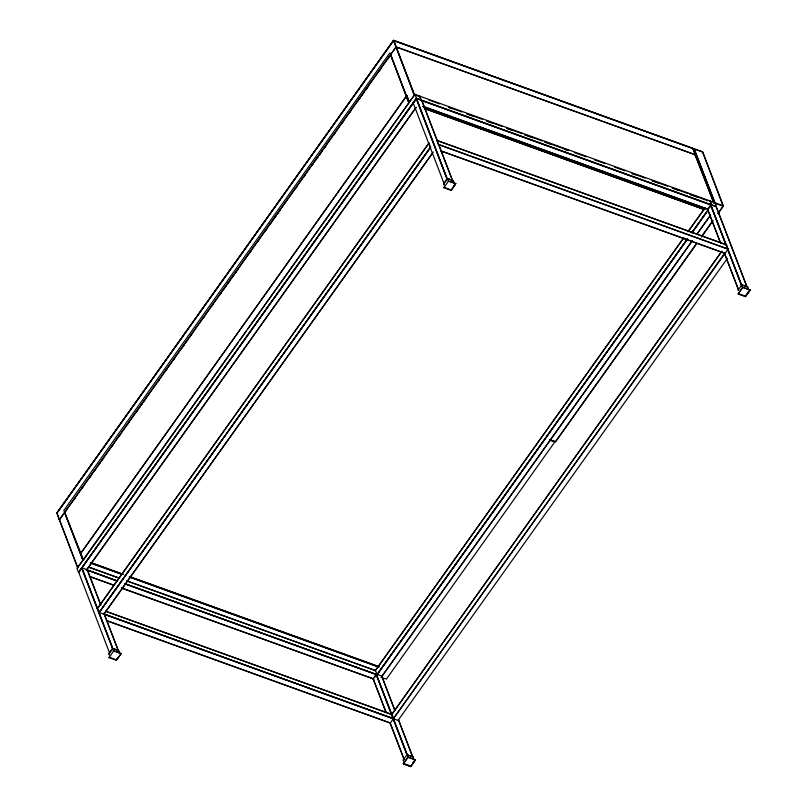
<?xml version="1.0" encoding="UTF-8"?>
<svg xmlns="http://www.w3.org/2000/svg" width="807" height="807" viewBox="0 0 807 807"><rect width="100%" height="100%" fill="white"/><g stroke="black" fill="none" stroke-linecap="round" stroke-linejoin="round"><path stroke-width="1.21" d="M554.843 441.893L386.442 679.07L382.508 677.88M77.734 567.906L59.193 519.315L59.627 519.688M117.398 581.191L86.652 569.692M408.715 102.59L390.558 54.533M436.789 140.277L438.312 144.584L728.045 249.181L726.582 244.864L436.698 140.378L726.582 244.864M124.51 583.754L377.051 674.773L375.517 670.587L126.538 580.737M105.646 611.313L391.98 714.518L393.544 718.583L390.255 723.052M57.035 512.949L393.735 40.4L692.789 148.306L695.604 155.237M723.223 206.39L702.504 151.797L693.637 148.952M103.79 613.875L393.443 718.835M109.016 657.604L116.47 660.318L121.171 653.62L113.646 650.856L109.076 657.735M109.268 657.14L114.957 659.38M118.77 650.735L112.718 648.394L108.834 653.993M443.729 187.506L451.143 190.462M453.534 180.849L447.391 178.539L443.598 184.107M403.318 763.866L408.029 757.248L415.504 759.871L410.803 766.579L403.288 763.815M747.867 287.11L741.724 284.8L742.682 287.443L750.238 289.935L745.325 296.583M444.032 187.254L449.721 189.494M413.103 756.996L406.96 754.686L408.08 757.077M695.311 155.237L695.261 154.641M77.835 567.886L56.863 512.909L59.496 519.829M80.589 553.461L83.121 560.391M80.448 553.814L406.789 95.589M100.845 605.068L87.307 569.772L81.85 567.795L78.723 572.425M408.816 102.721L390.618 54.765M746.868 286.495L716.102 206.521L416.462 98.353L413.184 102.953M373.157 678.717L376.284 674.097L381.741 676.064L394.835 710.19M692.678 148.317L695.463 154.883L396.197 46.907L414.526 94.792M707.618 209.245L710.896 204.645M723.375 205.735L718.109 213.583M396.197 47.27L393.836 40.38M714.891 203.414L715.052 202.678M59.385 519.849L396.126 46.988L695.422 154.742M83.414 560.068L82.839 560.038L63.854 510.428L389.892 52.798L406.496 96.073L80.468 553.703M409.361 102.277L406.849 95.498L409.21 102.146M714.629 203.283L723.143 206.078M56.783 512.959L393.352 40.542L691.367 148.034M393.433 40.501L56.752 513.403M65.468 511.487L66.931 509.439M73.498 500.219L74.96 498.171M81.527 488.941L82.99 486.893M89.557 477.673L91.02 475.626M93.935 471.52L96.134 468.453M97.586 466.396L100.512 462.3M101.975 460.252L104.164 457.176M111.457 446.927L112.919 444.879M119.497 435.659L120.949 433.611M127.526 424.381L128.979 422.333M135.556 413.113L138.471 409.018M139.934 406.96L142.123 403.893M143.585 401.846L146.501 397.74M157.456 382.367L158.918 380.319M165.485 371.099L166.948 369.051M173.515 359.821L174.978 357.773M181.545 348.553L184.47 344.458M185.933 342.4L188.122 339.333M189.574 337.286L192.5 333.18M203.455 317.807L204.907 315.759M211.484 306.539L212.937 304.491M219.514 295.261L220.977 293.213M223.892 289.118L226.081 286.041M227.544 283.993L230.459 279.898M231.922 277.84L234.111 274.773M235.573 272.726L238.499 268.62M249.444 253.247L250.906 251.199M257.473 241.979L258.936 239.931M265.503 230.701L266.966 228.653M269.891 224.558L272.08 221.481M273.543 219.433L276.458 215.338M277.921 213.29L280.11 210.213M295.443 188.687L296.905 186.639M303.472 177.419L304.935 175.371M311.502 166.141L312.965 164.093M315.88 159.998L318.069 156.921M319.532 154.873L322.457 150.778M323.91 148.73L326.109 145.653M333.402 135.405L334.865 133.357M341.432 124.127L342.894 122.079M349.471 112.859L350.924 110.811M357.501 101.591L360.416 97.486M361.879 95.438L364.068 92.361M365.531 90.313L368.446 86.218M379.401 70.845L380.864 68.797M387.431 59.567L388.893 57.519M693.98 148.942L716.505 206.784L416.543 98.515L78.481 572.365L76.988 568.41L414.929 94.298L419.791 96.114L421.183 100.401L711.582 205.24L710.019 200.852L711.754 205.089M82.435 561.107L77.623 567.533M238.206 342.501L83.222 560.371M239.669 340.443L246.256 331.203M247.719 329.155L414.364 95.196L393.493 40.4L692.961 148.417M78.541 572.466L416.261 98.262M78.642 572.556L416.543 98.515M86.329 570.186L416.059 107.361M86.45 570.206L416.23 107.361M428.941 143.021L97.445 608.407M429.112 143.021L97.607 608.327M727.551 258.19L398.073 720.419L99.09 612.473L430.494 147.086L429.324 144.08M99.09 612.473L430.595 147.167M99.221 612.533L430.726 147.237M433.278 152.009L103.851 614.208L432.602 152.997M448.631 181.091L455.905 183.673L448.46 181.101L443.84 187.86M117.792 657.675L116.178 659.793M453.282 186.78L454.724 184.753M455.219 184.682L451.184 190.301M683.65 237.823L375.124 670.879L683.822 237.813M704.854 208.065L688.038 231.659L705.025 208.055M375.215 676.992L687.403 238.801M691.791 232.648L707.87 210.072M709.333 208.014L710.796 205.967M376.042 676.044L687.493 238.882M691.881 232.729L707.971 210.153M376.909 675.086L687.635 238.953M692.013 232.789L708.102 210.213M381.54 676.76L692.376 240.647L380.975 677.779M696.643 234.464L710.654 214.995L696.814 234.464M696.653 243.31L555.438 441.711L550.515 440.037M701.777 236.118L712.752 220.715M717.867 213.532L723.264 206.158M555.69 441.55L696.996 243.3M701.384 237.137L713.095 220.715M721.751 251.259L391.667 714.629L721.872 251.29M393.443 718.755L724.656 253.196M393.312 718.684L728.045 249.181M407.908 757.178L403.258 763.735L410.702 766.61M742.672 287.292L738.082 293.99L745.476 296.724L750.288 290.066L742.743 287.231L738.173 294.111M412.851 762.918L415.02 759.73M746.172 295.059L749.713 289.794M410.834 766.378L415.454 759.74L407.999 757.259M414.223 95.075L393.655 40.35M82.879 560.098L64.56 512.193M695.089 155.045L713.913 202.93M702.08 151.867L702.715 151.938L723.435 206.118M709.968 201.034L715.063 202.799M375.517 670.587L127.627 581.252M121.373 588.041L374.004 679.08L121.524 587.93M395.753 46.897L396.308 46.715M396.035 46.917L59.355 519.738M745.446 296.068L739.545 294.131M410.682 765.954L404.781 764.017M723.385 205.946L714.77 202.628L694.161 148.7M64.54 512.072L83.444 559.887M451.083 190.331L455.814 183.552M116.228 660.207L121.141 653.559L113.848 650.835M414.929 94.298L447.29 179.356M421.173 100.179L419.65 96.104L710.12 200.933M694.151 148.75L702.504 151.827M415.898 95.337L419.438 96.618M428.9 100.038L439.533 103.871M448.985 107.291L461.987 111.981M466.718 113.686L482.082 119.234M486.813 120.939L502.176 126.487M506.907 128.192L522.27 133.74M524.631 134.598L542.365 140.993M544.725 141.85L568.36 150.384M574.271 152.513L586.094 156.78M594.366 159.766L604.998 163.609M614.46 167.029L625.092 170.862M632.184 173.424L645.186 178.115M652.278 180.677L667.641 186.225M672.372 187.93L687.735 193.478M690.096 194.336L707.83 200.731M448.944 107.472L452.495 108.753M466.678 113.878L472.589 116.006M486.772 121.131L492.684 123.259M506.867 128.384L512.768 130.512M524.59 134.779L532.862 137.765M544.685 142.032L550.596 144.171M564.779 149.285L568.32 150.566M632.143 173.606L635.694 174.887M652.238 180.859L658.149 182.997M672.332 188.122L678.243 190.25M690.056 194.517L698.337 197.503M422.939 106.292L708.607 209.427M422.787 106.403L708.516 209.517M423.887 107.109L705.177 208.66M423.846 107.291L705.136 208.842M424.603 108.33L704.713 209.447M424.472 108.461L704.582 209.588M424.361 108.481L704.481 209.608M438.413 144.332L728.116 249.05M441.167 150.99L725.069 253.358M441.096 151L724.716 253.307M549.496 439.593L555.045 441.56M550.253 440.4L554.883 442.065M91.726 562.872L123.632 574.392M129.544 576.531L378.927 666.562M91.685 563.054L122.412 574.15M129.503 576.712L378.887 666.743M90.394 562.832L122.301 574.352M129.392 576.904L378.776 666.935M90.213 562.953L122.22 574.453M129.211 577.035L378.695 667.046M88.599 567.039L119.486 578.155M88.518 567.139L119.335 578.266M86.672 569.813L117.489 580.929M125.791 583.925L377.081 674.642M86.652 569.934L117.469 581.06M125.761 584.056L377.051 674.773M89.527 576.38L114.412 585.368M89.365 576.491L114.332 585.458M105.798 611.212L392.031 714.588M103.81 613.986L393.544 718.583M106.645 620.553L390.467 723.011M106.494 620.664L390.376 723.112M421.668 100.229L452.888 181.373M695.321 154.883L713.832 203.122M737.931 290.369L741.764 284.8L747.655 286.929L748.2 288.351M403.107 760.204L407 754.686L412.891 756.815L413.436 758.237M714.8 203.041L693.849 148.76M416.412 98.444L447.411 179.315M447.32 178.609L448.339 181.04M112.546 648.495L113.585 651.067M746.818 286.616L716.212 206.592M710.755 204.625L741.845 285.607M710.634 204.665L726.401 245.742M727.299 248.092L741.724 285.648M710.523 204.766L725.846 244.672M727.652 249.363L741.613 285.749M707.537 208.963L720.601 242.998M724.212 252.389L738.627 289.945M707.487 209.084L720.58 243.22M724.151 252.51L738.597 290.157M453.867 182.089L453.322 180.677L447.431 178.549L443.658 183.845L444.203 185.257M437.061 140.418L421.779 100.3M438.867 145.119L452.838 181.494M416.089 98.474L447.179 179.457M413.103 102.671L444.163 183.865M398.406 719.491L413.305 758.308M394.774 710.311L381.741 676.064M398.386 719.703L413.245 758.429M376.284 674.097L407.828 756.25M376.163 674.138L407.696 756.29M376.062 674.238L407.142 755.221M373.066 678.435L386.139 712.47M390.195 723.032L404.156 759.417M373.016 678.556L386.109 712.682M390.134 723.153L404.125 759.629M403.228 759.982L403.772 761.404M119.103 651.975L118.558 650.563L112.667 648.435L108.895 653.731L109.439 655.143M103.972 613.189L118.871 652.016M100.794 605.189L87.307 569.772M103.952 613.411L118.811 652.137M81.85 567.795L112.94 648.778M81.729 567.835L112.819 648.818M81.628 567.946L112.708 648.929M78.642 572.143L109.691 653.337"/></g></svg>
